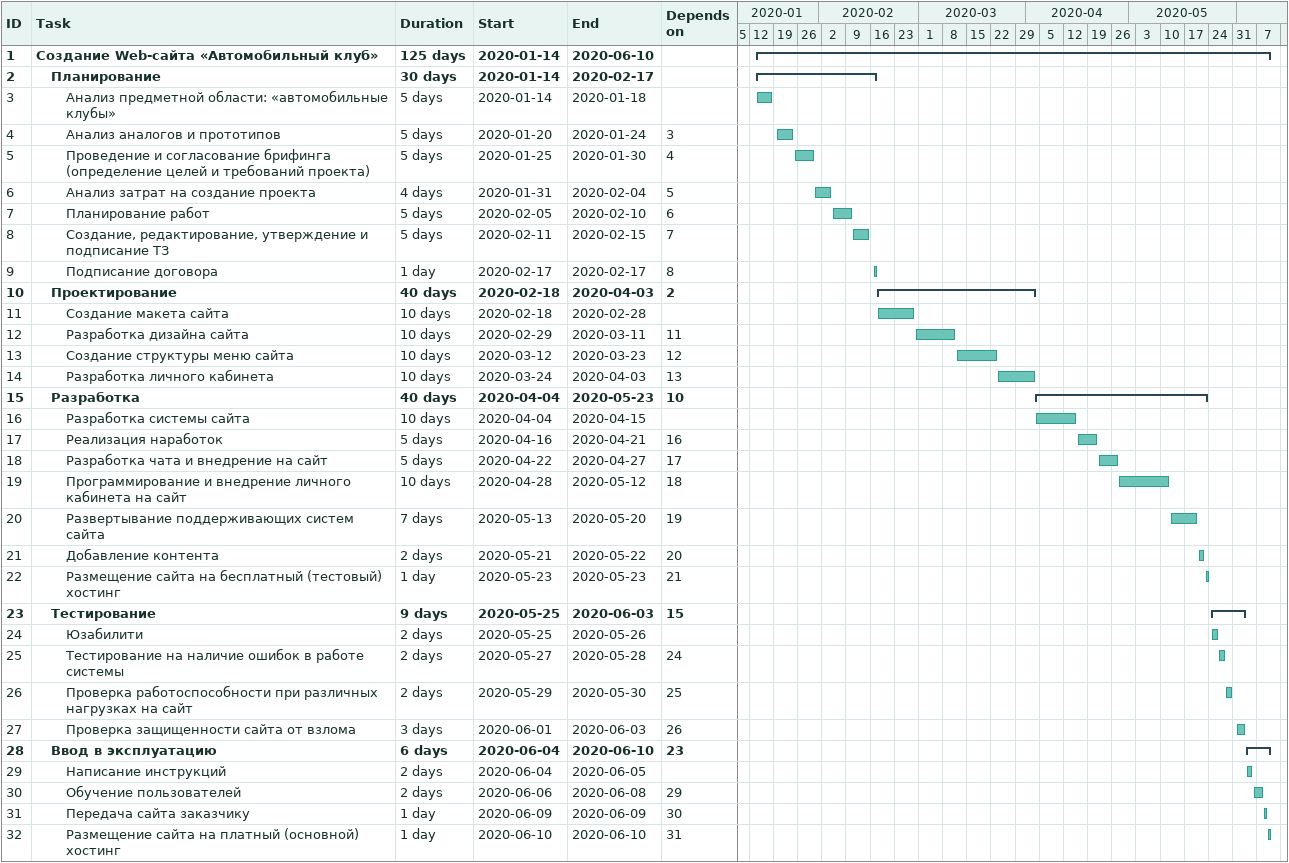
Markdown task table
| ID | Level | Task | Duration | Start | Finish | Predecessors |
|---|---|---|---|---|---|---|
| 1 | 1 | **Создание Web-сайта «Автомобильный клуб»** | 125d | 2020-01-14 | 2020-06-10 |  |
| 2 | 2 | **Планирование** | 30d | 2020-01-14 | 2020-02-17 |  |
| 3 | 3 | Анализ предметной области: «автомобильные клубы» | 5d | 2020-01-14 | 2020-01-18 |  |
| 4 | 3 | Анализ аналогов и прототипов | 5d | 2020-01-20 | 2020-01-24 | 3 |
| 5 | 3 | Проведение и согласование брифинга (определение целей и требований проекта) | 5d | 2020-01-25 | 2020-01-30 | 4 |
| 6 | 3 | Анализ затрат на создание проекта | 4d | 2020-01-31 | 2020-02-04 | 5 |
| 7 | 3 | Планирование работ | 5d | 2020-02-05 | 2020-02-10 | 6 |
| 8 | 3 | Создание, редактирование, утверждение и подписание ТЗ | 5d | 2020-02-11 | 2020-02-15 | 7 |
| 9 | 3 | Подписание договора | 1d | 2020-02-17 | 2020-02-17 | 8 |
| 10 | 2 | **Проектирование** | 40d | 2020-02-18 | 2020-04-03 | 2 |
| 11 | 3 | Создание макета сайта | 10d | 2020-02-18 | 2020-02-28 |  |
| 12 | 3 | Разработка дизайна сайта | 10d | 2020-02-29 | 2020-03-11 | 11 |
| 13 | 3 | Создание структуры меню сайта | 10d | 2020-03-12 | 2020-03-23 | 12 |
| 14 | 3 | Разработка личного кабинета | 10d | 2020-03-24 | 2020-04-03 | 13 |
| 15 | 2 | **Разработка** | 40d | 2020-04-04 | 2020-05-23 | 10 |
| 16 | 3 | Разработка системы сайта | 10d | 2020-04-04 | 2020-04-15 |  |
| 17 | 3 | Реализация наработок | 5d | 2020-04-16 | 2020-04-21 | 16 |
| 18 | 3 | Разработка чата и внедрение на сайт | 5d | 2020-04-22 | 2020-04-27 | 17 |
| 19 | 3 | Программирование и внедрение личного кабинета на сайт | 10d | 2020-04-28 | 2020-05-12 | 18 |
| 20 | 3 | Развертывание поддерживающих систем сайта | 7d | 2020-05-13 | 2020-05-20 | 19 |
| 21 | 3 | Добавление контента | 2d | 2020-05-21 | 2020-05-22 | 20 |
| 22 | 3 | Размещение сайта на бесплатный (тестовый) хостинг | 1d | 2020-05-23 | 2020-05-23 | 21 |
| 23 | 2 | **Тестирование** | 9d | 2020-05-25 | 2020-06-03 | 15 |
| 24 | 3 | Юзабилити | 2d | 2020-05-25 | 2020-05-26 |  |
| 25 | 3 | Тестирование на наличие ошибок в работе системы | 2d | 2020-05-27 | 2020-05-28 | 24 |
| 26 | 3 | Проверка работоспособности при различных нагрузках на сайт | 2d | 2020-05-29 | 2020-05-30 | 25 |
| 27 | 3 | Проверка защищенности сайта от взлома | 3d | 2020-06-01 | 2020-06-03 | 26 |
| 28 | 2 | **Ввод в эксплуатацию** | 6d | 2020-06-04 | 2020-06-10 | 23 |
| 29 | 3 | Написание инструкций | 2d | 2020-06-04 | 2020-06-05 |  |
| 30 | 3 | Обучение пользователей | 2d | 2020-06-06 | 2020-06-08 | 29 |
| 31 | 3 | Передача сайта заказчику | 1d | 2020-06-09 | 2020-06-09 | 30 |
| 32 | 3 | Размещение сайта на платный (основной) хостинг | 1d | 2020-06-10 | 2020-06-10 | 31 |
